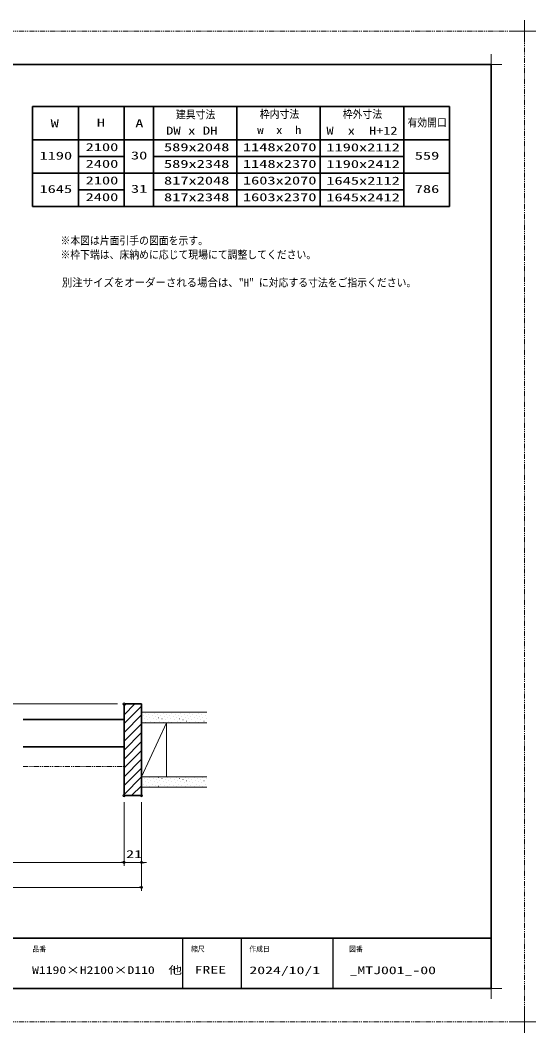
# Model space of a CAD drawing. Units: millimetres, scale not verified. Extents: x -1306 to 1306, y -607 to 607.
# Drawn here: x -218 to 400, y -607 to 607 of the extents above; entities that cross this region are included whole.
import ezdxf
from ezdxf.enums import TextEntityAlignment as Align

# ---------------------------------------------------------------- set-up
doc = ezdxf.new("R2010")
doc.units = ezdxf.units.MM
doc.header["$LTSCALE"] = 5
doc.header["$PDMODE"] = 32
doc.header["$PDSIZE"] = 2.5
doc.linetypes.add('USER1', pattern=[2.5, 1.25, -0.25, 0.25, -0.25, 0.25, -0.25])
for name, color, linetype, lineweight in [('0-1_線(黄)', 2, 'Continuous', 15), ('0-3_陰線', 4, 'USER1', 9), ('0-8_二点鎖線', 4, 'USER1', 9), ('0-D_線(白)', 7, 'Continuous', 30), ('1-1_寸法線', 3, 'Continuous', 13), ('1-2_ハッチング', 6, 'Continuous', 9), ('1-4_DEFPOINTS', 7, 'Continuous', 5), ('1-5_0', 3, 'Continuous', 25), ('1-7_図面枠', 7, 'Continuous', 35), ('1-8_一般', 7, 'Continuous', 5)]:
    doc.layers.add(name, color=color, linetype=linetype, lineweight=lineweight)
doc.styles.add('ＭＳ ゴシック', font='')
doc.styles.get('ＭＳ ゴシック').set_extended_font_data('MS Gothic')

# ---------------------------------------------------------------- blocks, each defined once
blk = doc.blocks.new('_DOT')
at = {"layer": '1-5_0'}
blk.add_line((-2.5, 0), (-5, 0), dxfattribs=at)
for points in [[(0, 0), (-2.5, 0), (-2.48, 0.313)], [(0, 0), (-2.48, -0.313), (-2.5, 0)], [(0, 0), (-2.48, 0.313), (-2.421, 0.622)], [(0, 0), (-2.421, -0.622), (-2.48, -0.313)], [(0, 0), (-2.421, 0.622), (-2.324, 0.92)], [(0, 0), (-2.324, -0.92), (-2.421, -0.622)], [(0, 0), (-2.324, 0.92), (-2.191, 1.204)], [(0, 0), (-2.191, -1.204), (-2.324, -0.92)], [(0, 0), (-2.191, 1.204), (-2.023, 1.469)], [(0, 0), (-2.023, -1.469), (-2.191, -1.204)], [(0, 0), (-2.023, 1.469), (-1.822, 1.711)], [(0, 0), (-1.822, -1.711), (-2.023, -1.469)], [(0, 0), (-1.822, 1.711), (-1.594, 1.926)], [(0, 0), (-1.594, -1.926), (-1.822, -1.711)], [(0, 0), (-1.594, 1.926), (-1.34, 2.111)], [(0, 0), (-1.34, -2.111), (-1.594, -1.926)], [(0, 0), (-1.34, 2.111), (-1.064, 2.262)], [(0, 0), (-1.064, -2.262), (-1.34, -2.111)], [(0, 0), (-1.064, 2.262), (-0.773, 2.378)], [(0, 0), (-0.773, -2.378), (-1.064, -2.262)], [(0, 0), (-0.773, 2.378), (-0.468, 2.456)], [(0, 0), (-0.468, -2.456), (-0.773, -2.378)], [(0, 0), (-0.468, 2.456), (-0.157, 2.495)], [(0, 0), (-0.157, -2.495), (-0.468, -2.456)], [(0, 0), (-0.157, 2.495), (0.157, 2.495)], [(0, 0), (0.157, -2.495), (-0.157, -2.495)], [(0, 0), (0.157, 2.495), (0.468, 2.456)], [(0, 0), (0.468, 2.456), (0.773, 2.378)], [(0, 0), (0.773, 2.378), (1.064, 2.262)], [(0, 0), (1.064, 2.262), (1.34, 2.111)], [(0, 0), (1.34, 2.111), (1.594, 1.926)], [(0, 0), (1.594, 1.926), (1.822, 1.711)], [(0, 0), (1.822, 1.711), (2.023, 1.469)], [(0, 0), (2.023, 1.469), (2.191, 1.204)], [(0, 0), (2.191, 1.204), (2.324, 0.92)], [(0, 0), (2.324, 0.92), (2.421, 0.622)], [(0, 0), (2.421, 0.622), (2.48, 0.313)], [(0, 0), (2.48, 0.313), (2.5, 0)], [(0, 0), (0.468, -2.456), (0.157, -2.495)], [(0, 0), (0.773, -2.378), (0.468, -2.456)], [(0, 0), (1.064, -2.262), (0.773, -2.378)], [(0, 0), (1.34, -2.111), (1.064, -2.262)], [(0, 0), (1.594, -1.926), (1.34, -2.111)], [(0, 0), (1.822, -1.711), (1.594, -1.926)], [(0, 0), (2.023, -1.469), (1.822, -1.711)], [(0, 0), (2.191, -1.204), (2.023, -1.469)], [(0, 0), (2.324, -0.92), (2.191, -1.204)], [(0, 0), (2.421, -0.622), (2.324, -0.92)], [(0, 0), (2.48, -0.313), (2.421, -0.622)], [(0, 0), (2.5, 0), (2.48, -0.313)]]:
    blk.add_solid(points, dxfattribs=at)
blk = doc.blocks.new('グループ-13-1')
at = {"layer": '1-8_一般'}
for p, q in [((62041.6, -14029.5), (62041.6, -13365.5)), ((61709.6, -13697.5), (62373.6, -13697.5))]:
    blk.add_line(p, q, dxfattribs=at)

msp = doc.modelspace()

# ---------------------------------------------------------------- linework, layer by layer
at = {"layer": '0-1_線(黄)'}
for p, q in [((-72.263, -222.871), (6.094, -222.871)), ((-42.263, -235.371), (-72.263, -300.371)), ((-72.263, -235.371), (6.094, -235.371)), ((-42.263, -235.371), (-42.263, -300.371)), ((-72.263, -300.371), (6.094, -300.371)), ((-72.263, -312.871), (6.094, -312.871))]:
    msp.add_line(p, q, dxfattribs=at)
at = {"layer": '0-3_陰線'}
for p, q in [((387.036, 594), (-1292.964, 594)), ((387.036, -594), (387.036, 594)), ((387.036, -594), (-1292.964, -594))]:
    msp.add_line(p, q, dxfattribs=at)
at = {"layer": '0-8_二点鎖線'}
msp.add_line((-214.263, -287.871), (-93.263, -287.871), dxfattribs=at)
at = {"layer": '0-D_線(白)'}
for p, q in [((-202.964, 504), (-202.964, 384)), ((-202.964, 504), (297.036, 504)), ((-147.964, 504), (-147.964, 384)), ((-92.964, 504), (-92.964, 384)), ((-57.964, 504), (-57.964, 384)), ((42.036, 504), (42.036, 384)), ((142.036, 504), (142.036, 384)), ((242.036, 504), (242.036, 384)), ((297.036, 504), (297.036, 384)), ((-202.964, 464), (297.036, 464)), ((-147.964, 444), (-92.964, 444)), ((-57.964, 444), (242.036, 444)), ((-202.964, 424), (297.036, 424)), ((-147.964, 404), (-92.964, 404)), ((-57.964, 404), (242.036, 404)), ((-202.964, 384), (297.036, 384)), ((-92.263, -212.871), (-93.263, -213.871)), ((-93.263, -321.871), (-93.263, -213.871)), ((-72.263, -212.871), (-92.263, -212.871)), ((-93.263, -231.371), (-214.263, -231.371)), ((-72.263, -300.371), (-72.263, -235.371)), ((-214.263, -264.371), (-93.263, -264.371)), ((-93.263, -321.871), (-92.263, -322.871))]:
    msp.add_line(p, q, dxfattribs=at)
msp.add_lwpolyline([(-72.263, -212.871), (-72.263, -322.871), (-92.263, -322.871)], dxfattribs=at)
at = {"layer": '1-1_寸法線'}
for p, q in [((-101.263, -212.871), (-276.263, -212.871)), ((-93.263, -330.871), (-93.263, -406.871)), ((-93.263, -330.871), (-93.263, -406.871)), ((-72.263, -330.871), (-72.263, -406.871)), ((-72.263, -330.871), (-72.263, -436.871)), ((-559.263, -402.871), (-96.263, -402.871)), ((-96.263, -402.871), (-99.263, -402.871)), ((-93.263, -402.871), (-72.263, -402.871)), ((-69.263, -402.871), (-66.263, -402.871)), ((-580.263, -432.871), (-75.263, -432.871))]:
    msp.add_line(p, q, dxfattribs=at)
at = {"layer": '1-2_ハッチング'}
for p, q in [((-93.263, -215.263), (-90.872, -212.871)), ((-93.263, -225.869), (-80.265, -212.871)), ((-93.263, -236.476), (-72.263, -215.476)), ((-93.263, -247.082), (-72.263, -226.082)), ((-70.298, -226.691), (-70.248, -226.691)), ((-68.972, -230.668), (-68.922, -230.668)), ((-67.647, -224.039), (-67.597, -224.039)), ((-66.321, -228.017), (-66.271, -228.017)), ((-63.669, -225.365), (-63.619, -225.365)), ((-62.343, -229.342), (-62.293, -229.342)), ((-59.692, -226.691), (-59.642, -226.691)), ((-58.366, -230.668), (-58.316, -230.668)), ((-57.04, -224.039), (-56.99, -224.039)), ((-55.714, -228.017), (-55.664, -228.017)), ((-53.063, -225.365), (-53.013, -225.365)), ((-51.737, -229.342), (-51.687, -229.342)), ((-49.085, -226.691), (-49.035, -226.691)), ((-47.759, -230.668), (-47.709, -230.668)), ((-46.433, -224.039), (-46.383, -224.039)), ((-45.108, -228.017), (-45.058, -228.017)), ((-42.456, -225.365), (-42.406, -225.365)), ((-41.13, -229.342), (-41.08, -229.342)), ((-38.479, -226.691), (-38.429, -226.691)), ((-37.153, -230.668), (-37.103, -230.668)), ((-35.827, -224.039), (-35.777, -224.039)), ((-34.501, -228.017), (-34.451, -228.017)), ((-31.849, -225.365), (-31.799, -225.365)), ((-30.524, -229.342), (-30.474, -229.342)), ((-27.872, -226.691), (-27.822, -226.691)), ((-26.546, -230.668), (-26.496, -230.668)), ((-25.22, -224.039), (-25.17, -224.039)), ((-23.894, -228.017), (-23.844, -228.017)), ((-21.243, -225.365), (-21.193, -225.365)), ((-19.917, -229.342), (-19.867, -229.342)), ((-17.265, -226.691), (-17.215, -226.691)), ((-15.939, -230.668), (-15.889, -230.668)), ((-14.614, -224.039), (-14.564, -224.039)), ((-13.288, -228.017), (-13.238, -228.017)), ((-10.636, -225.365), (-10.586, -225.365)), ((-9.31, -229.342), (-9.26, -229.342)), ((-6.659, -226.691), (-6.609, -226.691)), ((-5.333, -230.668), (-5.283, -230.668)), ((-4.007, -224.039), (-3.957, -224.039)), ((-2.681, -228.017), (-2.631, -228.017)), ((-0.03, -225.365), (0.02, -225.365)), ((1.296, -229.342), (1.346, -229.342)), ((3.948, -226.691), (3.998, -226.691)), ((5.274, -230.668), (5.324, -230.668)), ((-93.263, -257.689), (-72.263, -236.689)), ((-71.624, -233.32), (-71.574, -233.32)), ((-67.647, -234.646), (-67.597, -234.646)), ((-64.995, -231.994), (-64.945, -231.994)), ((-61.018, -233.32), (-60.968, -233.32)), ((-57.04, -234.646), (-56.99, -234.646)), ((-54.388, -231.994), (-54.338, -231.994)), ((-50.411, -233.32), (-50.361, -233.32)), ((-46.433, -234.646), (-46.383, -234.646)), ((-43.782, -231.994), (-43.732, -231.994)), ((-39.804, -233.32), (-39.754, -233.32)), ((-35.827, -234.646), (-35.777, -234.646)), ((-33.175, -231.994), (-33.125, -231.994)), ((-29.198, -233.32), (-29.148, -233.32)), ((-25.22, -234.646), (-25.17, -234.646)), ((-22.569, -231.994), (-22.519, -231.994)), ((-18.591, -233.32), (-18.541, -233.32)), ((-14.614, -234.646), (-14.564, -234.646)), ((-11.962, -231.994), (-11.912, -231.994)), ((-7.985, -233.32), (-7.935, -233.32)), ((-4.007, -234.646), (-3.957, -234.646)), ((-1.355, -231.994), (-1.305, -231.994)), ((2.622, -233.32), (2.672, -233.32)), ((-93.263, -268.296), (-72.263, -247.296)), ((-93.263, -278.902), (-72.263, -257.902)), ((-93.263, -289.509), (-72.263, -268.509)), ((-93.263, -300.115), (-72.263, -279.115)), ((-93.263, -310.722), (-72.263, -289.722)), ((-93.263, -321.329), (-72.263, -300.329)), ((-68.972, -302.341), (-68.922, -302.341)), ((-62.343, -301.015), (-62.293, -301.015)), ((-58.366, -302.341), (-58.316, -302.341)), ((-51.737, -301.015), (-51.687, -301.015)), ((-47.759, -302.341), (-47.709, -302.341)), ((-41.13, -301.015), (-41.08, -301.015)), ((-37.153, -302.341), (-37.103, -302.341)), ((-30.524, -301.015), (-30.474, -301.015)), ((-26.546, -302.341), (-26.496, -302.341)), ((-19.917, -301.015), (-19.867, -301.015)), ((-15.939, -302.341), (-15.889, -302.341)), ((-9.31, -301.015), (-9.26, -301.015)), ((-5.333, -302.341), (-5.283, -302.341)), ((1.296, -301.015), (1.346, -301.015)), ((5.274, -302.341), (5.324, -302.341)), ((-84.199, -322.871), (-72.263, -310.935)), ((-71.624, -304.993), (-71.574, -304.993)), ((-70.298, -308.97), (-70.248, -308.97)), ((-67.647, -306.318), (-67.597, -306.318)), ((-66.321, -310.296), (-66.271, -310.296)), ((-64.995, -303.667), (-64.945, -303.667)), ((-63.669, -307.644), (-63.619, -307.644)), ((-62.343, -311.622), (-62.293, -311.622)), ((-61.018, -304.993), (-60.968, -304.993)), ((-59.692, -308.97), (-59.642, -308.97)), ((-57.04, -306.318), (-56.99, -306.318)), ((-55.714, -310.296), (-55.664, -310.296)), ((-54.388, -303.667), (-54.338, -303.667)), ((-53.063, -307.644), (-53.013, -307.644)), ((-51.737, -311.622), (-51.687, -311.622)), ((-50.411, -304.993), (-50.361, -304.993)), ((-49.085, -308.97), (-49.035, -308.97)), ((-46.433, -306.318), (-46.383, -306.318)), ((-45.108, -310.296), (-45.058, -310.296)), ((-43.782, -303.667), (-43.732, -303.667)), ((-42.456, -307.644), (-42.406, -307.644)), ((-41.13, -311.622), (-41.08, -311.622)), ((-39.804, -304.993), (-39.754, -304.993)), ((-38.479, -308.97), (-38.429, -308.97)), ((-35.827, -306.318), (-35.777, -306.318)), ((-34.501, -310.296), (-34.451, -310.296)), ((-33.175, -303.667), (-33.125, -303.667)), ((-31.849, -307.644), (-31.799, -307.644)), ((-30.524, -311.622), (-30.474, -311.622)), ((-29.198, -304.993), (-29.148, -304.993)), ((-27.872, -308.97), (-27.822, -308.97)), ((-25.22, -306.318), (-25.17, -306.318)), ((-23.894, -310.296), (-23.844, -310.296)), ((-22.569, -303.667), (-22.519, -303.667)), ((-21.243, -307.644), (-21.193, -307.644)), ((-19.917, -311.622), (-19.867, -311.622)), ((-18.591, -304.993), (-18.541, -304.993)), ((-17.265, -308.97), (-17.215, -308.97)), ((-14.614, -306.318), (-14.564, -306.318)), ((-13.288, -310.296), (-13.238, -310.296)), ((-11.962, -303.667), (-11.912, -303.667)), ((-10.636, -307.644), (-10.586, -307.644)), ((-9.31, -311.622), (-9.26, -311.622)), ((-7.985, -304.993), (-7.935, -304.993)), ((-6.659, -308.97), (-6.609, -308.97)), ((-4.007, -306.318), (-3.957, -306.318)), ((-2.681, -310.296), (-2.631, -310.296)), ((-1.355, -303.667), (-1.305, -303.667)), ((-0.03, -307.644), (0.02, -307.644)), ((1.296, -311.622), (1.346, -311.622)), ((2.622, -304.993), (2.672, -304.993)), ((3.948, -308.97), (3.998, -308.97)), ((-73.592, -322.871), (-72.263, -321.542))]:
    msp.add_line(p, q, dxfattribs=at)
at = {"layer": '1-4_DEFPOINTS'}
for p, q in [((347.036, 541.55), (347.036, 566.45)), ((334.586, 554), (359.486, 554)), ((347.036, -566.45), (347.036, -541.55)), ((334.586, -554), (359.486, -554))]:
    msp.add_line(p, q, dxfattribs=at)
for p in [(-93.263, -212.871), (-93.263, -322.871), (-72.263, -322.871), (-93.263, -402.871), (-72.263, -402.871), (-72.263, -432.871)]:
    msp.add_point(p, dxfattribs=at)
at = {"layer": '1-5_0', "color": 7}
for p, q in [((-22.964, -494), (-22.964, -554)), ((47.036, -494), (47.036, -554)), ((157.036, -494), (157.036, -554))]:
    msp.add_line(p, q, dxfattribs=at)
at = {"layer": '1-7_図面枠'}
msp.add_line((-1252.964, -494), (347.036, -494), dxfattribs=at)
msp.add_lwpolyline([(-1252.964, -554), (347.036, -554), (347.036, 554), (-1252.964, 554)], close=True, dxfattribs=at)

# ---------------------------------------------------------------- block references
at = {"layer": '0-3_陰線', "xscale": 0.04, "yscale": 0.04}
for p in [(-2094.629, 1141.9), (-2094.629, -46.1)]:
    msp.add_blockref('グループ-13-1', p, dxfattribs=at)
at = {"layer": '1-1_寸法線', "xscale": 0.6, "yscale": 0.6}
for p in [(-93.263, -402.871), (-93.263, -402.871), (-72.263, -432.871)]:
    msp.add_blockref('_DOT', p, dxfattribs=at)
at = {"layer": '1-1_寸法線', "xscale": 0.6, "yscale": 0.6, "rotation": 180}
msp.add_blockref('_DOT', (-72.263, -402.871), dxfattribs=at)

# ---------------------------------------------------------------- texts
at = {"layer": '0-1_線(黄)', "style": 'ＭＳ ゴシック'}
for s, height, width, p in [('建具寸法', 9.604, 0.9, (-30.965, 486.519)), ('枠内寸法', 9.604, 0.9, (69.562, 487.002)), ('枠外寸法', 9.604, 0.9, (168.954, 487.002)), ('W', 9.604, 1.5, (-181.217, 475.906)), ('H', 9.604, 1.5, (-125.826, 476.887)), ('A', 9.604, 1.5, (-79.747, 475.906)), ('有効開口', 9.604, 0.9, (246.543, 476.887)), ('DW x DH', 9.621, 1.35, (-42.962, 467.19)), ('w\u3000x\u3000h', 9.621, 1.15, (66.496, 467.877)), ('W\u3000x\u3000H+12', 9.621, 1.3, (149.431, 467.122)), ('1190', 9.604, 1.5, (-194.621, 437.121)), ('2100', 9.604, 1.5, (-139.301, 447.408)), ('30', 9.604, 1.5, (-84.945, 437.408)), ('589x2048', 9.604, 1.5, (-45.324, 447.282)), ('1148x2070', 9.604, 1.5, (49.271, 447.348)), ('1190x2112', 9.604, 1.5, (149.271, 447.136)), ('559', 9.604, 1.5, (255.283, 437.157)), ('2400', 9.604, 1.5, (-139.301, 427.408)), ('589x2348', 9.604, 1.5, (-45.324, 427.282)), ('1148x2370', 9.604, 1.5, (49.271, 427.348)), ('1190x2412', 9.604, 1.5, (149.271, 427.136)), ('2100', 9.604, 1.5, (-139.301, 407.408)), ('817x2048', 9.604, 1.5, (-45.324, 407.282)), ('1603x2070', 9.604, 1.5, (49.271, 407.348)), ('1645x2112', 9.604, 1.5, (149.271, 407.136)), ('1645', 9.604, 1.5, (-194.621, 397.121)), ('31', 9.604, 1.5, (-84.945, 397.408)), ('786', 9.604, 1.5, (255.283, 397.157)), ('2400', 9.604, 1.5, (-139.301, 387.408)), ('817x2348', 9.604, 1.5, (-45.324, 387.282)), ('1603x2370', 9.604, 1.5, (49.271, 387.348)), ('1645x2412', 9.604, 1.5, (149.271, 387.136)), ('※本図は片面引手の図面を示す。', 9.604, 0.9, (-169.446, 335.294)), ('※枠下端は、床納めに応じて現場にて調整してください。', 9.604, 0.9, (-169.446, 318.445)), ('別注サイズをオーダーされる場合は、"H"', 9.621, 0.95, (-167.754, 284.912)), ('に対応する寸法をご指示ください。', 9.604, 0.9, (68.438, 284.912))]:
    msp.add_text(s, height=height, dxfattribs=dict(at, width=width)).set_placement(p, align=Align.BOTTOM_LEFT)
at = {"layer": '1-1_寸法線', "style": 'ＭＳ ゴシック', "width": 1.5}
msp.add_text('21', height=9.604, dxfattribs=at).set_placement((-90.859, -400.721), align=Align.BOTTOM_LEFT)
at = {"layer": '1-7_図面枠', "style": 'ＭＳ ゴシック'}
for s, height, width, p in [('品番', 6.452, 0.9, (-202.964, -512.073)), ('縮尺', 6.452, 0.9, (-12.964, -512.038)), ('作成日', 6.452, 0.9, (57.036, -511.963)), ('図番', 6.452, 0.9, (176.633, -512.073)), ('W1190×H2100×D110\u3000他', 9.236, 1.3, (-203.459, -539.518)), ('FREE', 9.238, 1.5, (-8.665, -539.129)), ('2024/10/1', 9.238, 1.5, (57.036, -539.776)), ('_MTJ001_-00', 9.238, 1.5, (177.071, -539.776))]:
    msp.add_text(s, height=height, dxfattribs=dict(at, width=width)).set_placement(p, align=Align.BOTTOM_LEFT)

doc.saveas('drawing.dxf')
